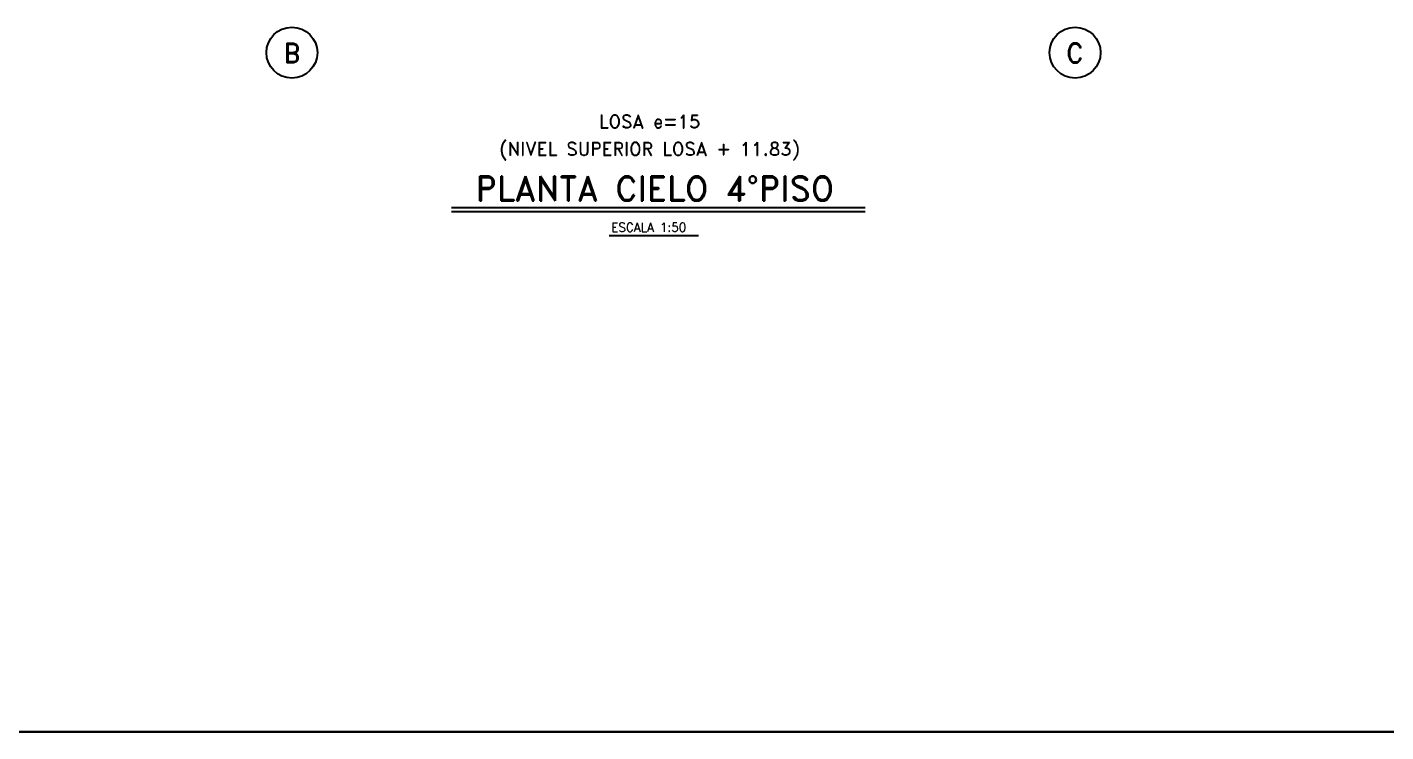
# Model space of a CAD drawing. Extents: x -4305 to 9892, y 67 to 16323.
# Drawn here: x 1897 to 3632, y 68 to 968 of the extents above; entities that cross this region are included whole.
import ezdxf
from ezdxf.enums import TextEntityAlignment as Align

# ---------------------------------------------------------------- set-up
doc = ezdxf.new("R2010")
doc.units = 0
doc.header["$LTSCALE"] = 30
doc.header["$MEASUREMENT"] = 0
doc.layers.get('0').update_dxf_attribs({"linetype": 'CONTINUOUS'})
doc.layers.add('RLA-FORMATO', color=7, linetype='CONTINUOUS')
doc.layers.add('RLA-TEXTOS2', color=6, linetype='CONTINUOUS')
doc.layers.add('RLE-EJE', color=3, linetype='CONTINUOUS', lineweight=25)
doc.styles.add('ROMAND', font='romand', dxfattribs={"height": 31.5})
doc.styles.add('ROMANS', font='romans.shx', dxfattribs={"height": 11.25})
doc.styles.add('SIETE50', font='ROMAND.SHX', dxfattribs={"height": 31.5})

msp = doc.modelspace()

# ---------------------------------------------------------------- linework, layer by layer
at = {"layer": 'RLA-FORMATO', "color": 6, "linetype": 'Continuous'}
for p, q in [((-58.1, 68.098), (5686.9, 68.098)), ((5686.9, 68.098), (426.9, 68.098))]:
    msp.add_line(p, q, dxfattribs=at)
at = {"layer": 'RLA-TEXTOS2', "color": 6}
for p, q in [((2438.791, 737.566), (2967.252, 737.566)), ((2438.791, 732.566), (2967.252, 732.566))]:
    msp.add_line(p, q, dxfattribs=at)
at = {"layer": 'RLA-TEXTOS2', "color": 3}
msp.add_line((2640.278, 701.802), (2754.373, 701.802), dxfattribs=at)
at = {"layer": 'RLE-EJE'}
for centre in [(2235.2, 935.433), (3235.2, 935.433)]:
    msp.add_circle(centre, 32.5, dxfattribs=at)

# ---------------------------------------------------------------- texts
at = {"color": 3, "style": 'ROMAND'}
for s, p in [('LOSA e=15', (2691.98, 838.917)), ('(NIVEL SUPERIOR LOSA + 11.83)', (2691.98, 803.91))]:
    msp.add_text(s, height=17, dxfattribs=at).set_placement(p, align=Align.CENTER)
at = {"layer": 'RLA-TEXTOS2', "color": 6, "style": 'SIETE50'}
msp.add_text('PLANTA CIELO 4°PISO', height=31.5, dxfattribs=at).set_placement((2698.749, 746.149), align=Align.CENTER)
at = {"layer": 'RLA-TEXTOS2', "color": 3, "style": 'ROMANS'}
msp.add_text('ESCALA 1:50', height=11.25, dxfattribs=at).set_placement((2642.878, 706.754))
at = {"layer": 'RLE-EJE', "color": 5, "lineweight": 9, "char_height": 25, "width": 1, "attachment_point": 1, "style": 'ROMAND'}
for s, insert in [('B', (2224.456, 947.319)), ('C', (3223.631, 947.319))]:
    msp.add_mtext(s, dxfattribs=dict(at, insert=insert))

doc.saveas('drawing.dxf')
